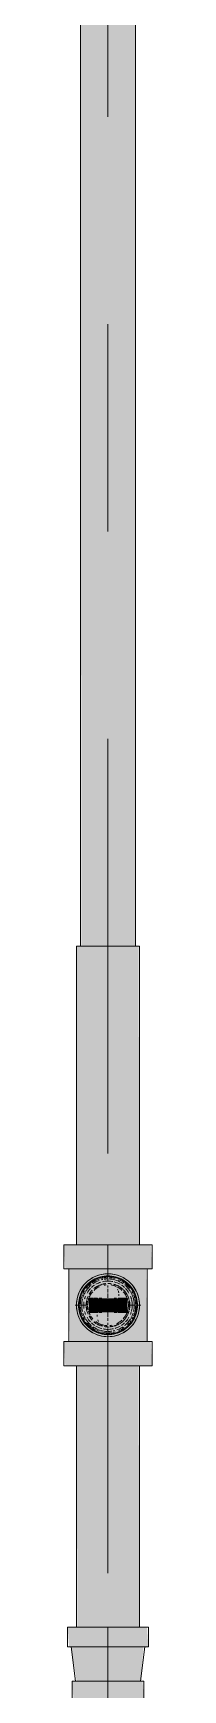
# Model space of a CAD drawing. Header units: millimetres. Extents: x -4000 to 187956, y -58990 to 162485.
# Drawn here: x 14216 to 14284, y 134156 to 135424 of the extents above; entities that cross this region are included whole.
import ezdxf

# ---------------------------------------------------------------- set-up
doc = ezdxf.new("R2010")
doc.units = ezdxf.units.MM
doc.linetypes.add('Dash 1_16_', pattern=[317.5, 158.75, -158.75])
for name, color, linetype, lineweight in [('F-SPRN', 3, 'Continuous', 9), ('P-PIPE', 3, 'Continuous', 9), ('P-PIPE-CNTR', 3, 'Continuous', 9)]:
    doc.layers.add(name, color=color, linetype=linetype, lineweight=lineweight)

# ---------------------------------------------------------------- blocks, each defined once
blk = doc.blocks.new('Sprinkler_Up - DN20-V206-0_000')
at = {"layer": 'F-SPRN', "transparency": 33554534}
for points in [[(-22.2, 0), (-3.9, 0.7), (-1.7, 2.9), (-1.2, 3.5), (-0.4, 5.6), (0.6, 4), (1.2, 3.5), (1.7, 2.9), (4.6, 0), (22.2, 0), (18, 13.1), (6.9, 21.2), (-6.9, 21.2), (-18, 13), (-20.5, 5.2)], [(0, -16.7), (4.3, -16.1), (11.8, -11.8), (16.1, -4.3), (15.3, 5.6), (11.8, 11.8), (8.3, 14.4), (0, 16.7), (-4.3, 16.1), (-11.8, 11.8), (-16.1, 4.3), (-16.1, -4.3), (-11.8, -11.8), (-8.3, -14.4)], [(0, -15.6), (7.8, -13.5), (13.5, -7.8), (15.1, -4), (14.4, 5.6), (13.5, 7.8), (7.8, 13.5), (0, 15.6), (-7.8, 13.5), (-11, 11), (-15.1, 4), (-15.1, -4), (-11, -11), (-7.8, -13.5)], [(-6.9, -21.2), (6.9, -21.2), (18, -13.1), (22.2, 0), (3.9, -0.7), (1.7, -2.9), (1.2, -3.5), (0.6, -4), (-0.6, -4), (-1.2, -3.5), (-1.7, -2.9), (-4.6, 0), (-22.2, 0), (-18, -13.1), (-12.4, -17.1)], [(-10.9, -5.5), (-10.9, 5.4), (-14.5, 5.4), (-14.5, -5.5)], [(-7.7, -5.5), (-7.7, 5.4), (-10.9, 5.4), (-10.9, -5.5)], [(0, -5.5), (0, 5.4), (-7.7, 5.4), (-7.7, -5.5)], [(0, 0), (5.7, 0), (2.9, 4.9), (-2.9, 4.9), (-5.7, 0)], [(-2.9, -4.9), (2.9, -4.9), (5.7, 0), (-5.7, 0)], [(0, 0), (4.6, 0), (0, 4.6), (-4.6, 0)], [(0, -4.6), (4.6, 0), (-4.6, 0)], [(0, -2.6), (1.3, 0), (-1.8, 0)], [(-1.3, 0), (1.8, 0), (0, 2.6)], [(7.7, -5.5), (7.7, 5.4), (0, 5.4), (0, -5.5)], [(10.9, -5.5), (10.9, 5.4), (7.7, 5.4), (7.7, -5.5)], [(14.5, -5.5), (14.5, 5.4), (10.9, 5.4), (10.9, -5.5)]]:
    blk.add_hatch(color=1, dxfattribs=at).paths.add_polyline_path(points)
at = {"layer": 'F-SPRN', "color": 1}
for p, q in [((-11.5, 5.4), (-14.5, 5.4)), ((-14.5, 5.4), (-11.3, 5.4)), ((-14.5, 5.4), (-14.5, 3.7)), ((-14.5, 3.3), (-14.5, 0)), ((-11.5, 5.4), (-11.5, 4)), ((-10.9, 1.9), (-10.9, 3.6)), ((-10.8, 5.4), (-8, 5.4)), ((-8.1, 5.4), (-10.8, 5.4)), ((-8.1, 5.4), (-8.1, 2.8)), ((-8.1, 2.5), (-8.1, 0.7)), ((-7.7, 4.8), (-7.7, 2.7)), ((-7.7, 4.8), (-7.7, 2.7)), ((-7.7, 2.1), (-7.7, 0.5)), ((-7.7, 2.1), (-7.7, 0.5)), ((-6.7, 5.4), (-4.7, 5.4)), ((-5.8, 3.8), (-5.8, 2.2)), ((-2.1, 0), (-2.1, 0)), ((-2.1, 0), (-2.1, -0.1)), ((-0.6, 2), (-0.6, 2)), ((-0.5, 2), (-0.6, 2)), ((0, 2.1), (-0.1, 2.1)), ((2.1, 0), (2.1, 0.1)), ((2.1, 0), (2.1, 0)), ((4.7, 5.4), (6.5, 5.4)), ((7.7, 5.4), (10.8, 5.4)), ((7.7, 5.2), (7.7, 2.7)), ((7.7, 5.2), (7.7, 2.7)), ((7.7, 2.3), (7.7, 0.5)), ((7.7, 2.3), (7.7, 0.5)), ((10.8, 5.4), (8.1, 5.4)), ((8.1, 5.4), (8.1, 2.8)), ((8.1, 2.5), (8.1, 0.4)), ((10.9, 5.4), (14.5, 5.4)), ((10.9, 3.6), (10.9, 0.2)), ((14.5, 5.4), (11.5, 5.4)), ((11.5, 5.4), (11.5, 4)), ((11.5, 3), (11.5, 0.2)), ((14.5, 5.4), (14.5, -5.5)), ((-14.5, -1.3), (-14.5, -3.7)), ((-11.1, -5.5), (-14.5, -5.5)), ((-14.5, -5.5), (-11.5, -5.5)), ((-10.9, -2.6), (-10.9, -1.3)), ((-10.8, -5.5), (-8.1, -5.5)), ((-7.8, -5.5), (-10.8, -5.5)), ((-8.1, -4.2), (-8.1, -5.5)), ((-7.7, -2.7), (-7.7, -4)), ((-7.7, -2.7), (-7.7, -4)), ((-7, -5.5), (-5.8, -5.5)), ((-4.8, -5.5), (-7, -5.5)), ((-5.8, -2.3), (-5.8, -3.8)), ((0, -2.1), (0.1, -2.1)), ((7, -5.5), (4.8, -5.5)), ((5.8, -2.2), (5.8, -3.8)), ((5.8, -5.5), (7, -5.5)), ((7.7, -0.5), (7.7, -2.3)), ((7.7, -0.5), (7.7, -2.3)), ((7.7, -2.7), (7.7, -5.4)), ((7.7, -2.7), (7.7, -5.4)), ((10.8, -5.5), (7.7, -5.5)), ((8.1, -0.4), (8.1, -2.5)), ((8.1, -2.8), (8.1, -5.5)), ((8.1, -5.5), (10.8, -5.5)), ((10.9, -0.2), (10.9, -3.6)), ((14.5, -5.5), (10.9, -5.5)), ((11.5, -0.2), (11.5, -3)), ((11.5, -4), (11.5, -5.5)), ((11.5, -5.5), (14.5, -5.5))]:
    blk.add_line(p, q, dxfattribs=at)
at = {"layer": 'F-SPRN', "color": 1, "flags": 128}
for points in [[(-0.6, 2), (-0.7, 2), (-0.8, 1.9), (-0.9, 1.9), (-0.9, 1.9), (-1, 1.8), (-1.1, 1.8), (-1.2, 1.7), (-1.2, 1.7), (-1.3, 1.6), (-1.4, 1.6), (-1.4, 1.5), (-1.5, 1.5), (-1.5, 1.4), (-1.6, 1.3), (-1.6, 1.3), (-1.7, 1.2), (-1.7, 1.1), (-1.8, 1.1), (-1.8, 1), (-1.9, 0.9), (-1.9, 0.8), (-1.9, 0.8), (-2, 0.7), (-2, 0.6), (-2, 0.5), (-2, 0.5), (-2, 0.4), (-2.1, 0.3), (-2.1, 0.2), (-2.1, 0.1), (-2.1, 0)], [(-0.1, 2.1), (-0.1, 2.1), (-0.2, 2.1), (-0.3, 2.1), (-0.4, 2), (-0.5, 2)], [(2.1, 0.1), (2.1, 0.2), (2.1, 0.2), (2.1, 0.3), (2, 0.4), (2, 0.5), (2, 0.6), (2, 0.7), (1.9, 0.7), (1.9, 0.8), (1.9, 0.9), (1.8, 1), (1.8, 1), (1.8, 1.1), (1.7, 1.2), (1.7, 1.2), (1.6, 1.3), (1.6, 1.4), (1.5, 1.4), (1.4, 1.5), (1.4, 1.5), (1.3, 1.6), (1.3, 1.7), (1.2, 1.7), (1.1, 1.7), (1.1, 1.8), (1, 1.8), (0.9, 1.9), (0.8, 1.9), (0.8, 1.9), (0.7, 2), (0.6, 2), (0.5, 2), (0.4, 2), (0.4, 2), (0.3, 2.1), (0.2, 2.1), (0.1, 2.1), (0, 2.1)], [(-2.1, -0.1), (-2.1, -0.2), (-2.1, -0.2), (-2.1, -0.3)], [(-2.1, -0.3), (-2, -0.4), (-2, -0.5), (-2, -0.6), (-2, -0.7), (-1.9, -0.7), (-1.9, -0.8), (-1.9, -0.9), (-1.8, -1), (-1.8, -1), (-1.8, -1.1), (-1.7, -1.2), (-1.7, -1.2), (-1.6, -1.3), (-1.6, -1.4), (-1.5, -1.4), (-1.4, -1.5), (-1.4, -1.5), (-1.3, -1.6), (-1.3, -1.7), (-1.2, -1.7), (-1.1, -1.7), (-1.1, -1.8), (-1, -1.8), (-0.9, -1.9), (-0.8, -1.9), (-0.8, -1.9), (-0.7, -2), (-0.6, -2), (-0.5, -2), (-0.4, -2), (-0.4, -2), (-0.3, -2.1), (-0.2, -2.1), (-0.1, -2.1), (0, -2.1)], [(0.1, -2.1), (0.1, -2.1), (0.2, -2.1), (0.3, -2.1), (0.4, -2), (0.5, -2), (0.6, -2), (0.6, -2), (0.7, -2), (0.8, -1.9), (0.9, -1.9), (0.9, -1.9), (1, -1.8), (1.1, -1.8), (1.2, -1.7), (1.2, -1.7), (1.3, -1.6), (1.4, -1.6), (1.4, -1.5), (1.5, -1.5), (1.5, -1.4), (1.6, -1.3), (1.6, -1.3), (1.7, -1.2), (1.7, -1.1), (1.8, -1.1), (1.8, -1), (1.9, -0.9), (1.9, -0.8), (1.9, -0.8), (2, -0.7), (2, -0.6), (2, -0.5), (2, -0.5), (2, -0.4), (2.1, -0.3), (2.1, -0.2), (2.1, -0.1), (2.1, 0)]]:
    blk.add_lwpolyline(points, dxfattribs=at)
at = {"layer": 'F-SPRN', "color": 1}
for radius, start, end in [(22.2, 360, 180), (21.9, 144, 146.6247), (21.9, 126.6942, 143.2701), (21.9, 108.2621, 125.7507), (16.7, 121.4181, 130.5751), (16.7, 121.4181, 130.5751), (15.6, 120.5262, 133.2078), (15.6, 120.5262, 133.2078), (16.7, 106.5995, 120), (16.7, 106.5995, 120), (15.6, 114.4363, 119.9813), (15.6, 114.4363, 119.9813), (21.9, 99.348, 107.901), (16.7, 96.4143, 105), (16.7, 96.4143, 105), (21.9, 90.145, 98.8503), (15.6, 95.5762, 100.6843), (15.6, 95.5762, 100.6843), (16.7, 83.0684, 90), (16.7, 83.0684, 90), (21.9, 72.5583, 89.4624), (15.6, 75.573, 80.5892), (15.6, 75.573, 80.5892), (15.6, 67.5614, 74.5481), (15.6, 67.5614, 74.5481), (16.7, 60, 75), (16.7, 60, 75), (15.6, 60.0187, 65.5637), (15.6, 60.0187, 65.5637), (21.9, 54.2493, 71.7379), (15.6, 46.7922, 60), (15.6, 46.7922, 60), (16.7, 49.4249, 58.5819), (16.7, 49.4249, 58.5819), (21.9, 36.7299, 53.3058), (21.9, 165.6773, 179.2615), (21.9, 146.6247, 164.8151), (16.7, 167.6802, 180), (16.7, 167.6802, 180), (16.7, 155.3879, 164.9693), (16.7, 155.3879, 164.9693), (15.6, 166.4265, 180), (15.6, 166.4265, 180), (15.6, 158.6068, 165), (15.6, 158.6068, 165), (16.7, 136.7213, 149.931), (16.7, 136.7213, 149.931), (15.6, 150.9409, 156.3845), (15.6, 150.9409, 156.3845), (15.6, 138.4214, 150), (15.6, 138.4214, 150), (4.63, 155.7832, 180), (4.63, 155.7832, 180), (4.63, 109.0192, 138.2703), (4.63, 109.0192, 138.2703), (2.56, 109.0192, 168.8278), (2.56, 109.0192, 168.8278), (2.04, 109.0192, 180), (4.63, 17.9592, 90), (4.63, 17.9592, 90), (3.81, 57.0577, 90), (2.56, 14.5599, 90), (2.56, 14.5599, 90), (2.04, 10.4703, 90), (3.81, 16.1605, 43.8358), (15.6, 30, 41.5786), (15.6, 30, 41.5786), (16.7, 30, 43.2787), (16.7, 30, 43.2787), (15.6, 23.6155, 29.5646), (15.6, 23.6155, 29.5646), (15.6, 15, 21.3932), (15.6, 15, 21.3932), (16.7, 15, 24.6121), (16.7, 15, 24.6121), (15.6, 360, 13.6618), (15.6, 0, 13.6618), (16.7, 360, 12.3198), (16.7, 0, 12.3198), (21.9, 15.7774, 35.2302), (21.9, 0.7385, 14.3227), (22.2, 180, 360), (21.9, 180.7385, 194.3227), (21.9, 195.1849, 213.3753), (21.9, 213.3753, 216), (16.7, 180, 192.3198), (16.7, 180, 192.3198), (16.7, 195.0307, 204.6121), (16.7, 195.0307, 204.6121), (15.6, 181.9082, 193.6618), (15.6, 181.9082, 193.6618), (15.6, 197.3339, 209.5646), (15.6, 197.3339, 209.5646), (16.7, 210.069, 223.2787), (16.7, 210.069, 223.2787), (15.6, 212.5472, 221.5786), (15.6, 212.5472, 221.5786), (16.7, 229.4249, 238.5819), (16.7, 229.4249, 238.5819), (15.6, 233.795, 240), (15.6, 233.795, 240), (4.63, 197.9592, 0), (4.63, 197.9592, 270), (3.81, 196.1605, 360), (2.56, 191.1677, 360), (2.56, 191.1677, 270), (2.04, 190.4703, 0), (4.63, 270, 360), (2.56, 270, 0), (15.6, 300, 313.2078), (15.6, 300, 313.2078), (16.7, 301.4181, 310.5751), (16.7, 301.4181, 310.5751), (15.6, 318.4214, 330), (15.6, 318.4214, 330), (16.7, 316.7213, 330), (16.7, 316.7213, 330), (15.6, 330.4354, 345), (15.6, 330.4354, 336.3845), (15.6, 339.6139, 345), (15.6, 346.3382, 360), (15.6, 346.3382, 360), (16.7, 335.3879, 345), (16.7, 335.3879, 345), (16.7, 347.6802, 360), (16.7, 347.6802, 360), (21.9, 324.7698, 344.8151), (21.9, 345.6773, 359.2615), (21.9, 216.7299, 233.3058), (21.9, 234.2493, 251.7379), (16.7, 240, 255), (16.7, 240, 255), (15.6, 240.0187, 254.5481), (15.6, 240.0187, 254.5481), (21.9, 252.5583, 269.4624), (15.6, 255, 267.64), (15.6, 255, 267.64), (16.7, 263.0684, 270), (16.7, 263.0684, 270), (21.9, 270.145, 278.8503), (15.6, 275.5762, 280.6843), (15.6, 275.5762, 280.6843), (16.7, 276.4143, 285), (16.7, 276.4143, 285), (21.9, 279.348, 287.901), (16.7, 286.5995, 300), (16.7, 286.5995, 300), (15.6, 294.4363, 299.9813), (15.6, 294.4363, 299.9813), (21.9, 288.2621, 305.7507), (21.9, 306.6942, 323.2701)]:
    blk.add_arc((0, 0), radius, start, end, dxfattribs=at)
blk = doc.blocks.new('Steel_Transition_Threaded_HoaPhat - Standard-V211-0_000')
at = {"layer": 'P-PIPE', "lineweight": 13, "transparency": 33554534}
h = blk.add_hatch(color=1, dxfattribs=at)
h.paths.add_polyline_path([(14250, 134427.6), (14255.8, 134428.4), (14261.3, 134430.6), (14265.9, 134434.2), (14269.5, 134438.8), (14271.7, 134444.3), (14272.5, 134450.1), (14271.7, 134455.9), (14269.5, 134461.3), (14265.9, 134466), (14261.3, 134469.6), (14255.8, 134471.8), (14250, 134472.6), (14244.2, 134471.8), (14238.8, 134469.6), (14232, 134463.2), (14230.5, 134461.3), (14228.3, 134455.9), (14227.5, 134450.1), (14228.3, 134444.3), (14232, 134436.9), (14234.1, 134434.2), (14238.8, 134430.6), (14244.2, 134428.4)])
h.paths.add_polyline_path([(14250, 134430), (14244.8, 134430.7), (14240, 134432.7), (14235.8, 134435.9), (14232, 134441.5), (14230.6, 134444.9), (14229.9, 134450.1), (14232, 134458.6), (14232.6, 134460.1), (14235.8, 134464.3), (14240, 134467.5), (14244.8, 134469.5), (14250, 134470.2), (14255.2, 134469.5), (14260.1, 134467.5), (14264.2, 134464.3), (14267.4, 134460.1), (14269.4, 134455.3), (14270.1, 134450.1), (14269.4, 134444.9), (14267.4, 134440), (14264.2, 134435.9), (14260.1, 134432.7), (14255.2, 134430.7)])
for points in [[(14250, 134430), (14250, 134433.7), (14241.8, 134435.9), (14235.8, 134441.9), (14233.6, 134450.1), (14235.8, 134458.3), (14241.8, 134464.3), (14250, 134466.5), (14250, 134470.2), (14244.8, 134469.5), (14240, 134467.5), (14235.8, 134464.3), (14232, 134458.6), (14230.6, 134455.3), (14229.9, 134450.1), (14232, 134441.5), (14232.6, 134440), (14235.8, 134435.9), (14240, 134432.7), (14244.8, 134430.7)], [(14250, 134431.6), (14254.8, 134432.2), (14259.3, 134434.1), (14263.1, 134437), (14266, 134440.8), (14267.9, 134445.3), (14268.5, 134450.1), (14267.5, 134455.7), (14266, 134459.3), (14263.1, 134463.2), (14259.3, 134466.1), (14254.8, 134468), (14250, 134468.6), (14245.2, 134468), (14240.8, 134466.1), (14236.9, 134463.2), (14232.5, 134455.7), (14232, 134453.7), (14232, 134446.5), (14232.1, 134445.3), (14234, 134440.8), (14236.9, 134437), (14240.8, 134434.1), (14245.2, 134432.2)], [(14250, 134430), (14255.2, 134430.7), (14260.1, 134432.7), (14264.2, 134435.9), (14267.4, 134440), (14269.4, 134444.9), (14270.1, 134450.1), (14269.2, 134455.7), (14267.4, 134460.1), (14264.2, 134464.3), (14260.1, 134467.5), (14255.2, 134469.5), (14250, 134470.2), (14250, 134466.5), (14258.2, 134464.3), (14264.2, 134458.3), (14266.4, 134450.1), (14264.2, 134441.9), (14258.2, 134435.9), (14250, 134433.7)]]:
    blk.add_hatch(color=1, dxfattribs=at).paths.add_polyline_path(points)
at = {"layer": 'P-PIPE', "color": 20, "lineweight": 13}
for radius, start, end in [(22.5, 90, 270), (22.5, 135, 150), (20.1, 135, 148.1553), (18.5, 136.4297, 150), (18.5, 136.4297, 150), (22.5, 120, 135), (20.1, 128.8856, 135), (18.5, 123.4976, 133.2041), (18.5, 123.4976, 133.2041), (20.1, 120, 125.0043), (22.5, 105, 120), (16.4, 121.0738, 128.0319), (20.1, 109.6859, 120), (18.5, 106.819, 120), (18.5, 106.819, 120), (16.4, 115.1607, 120), (16.4, 107.4657, 111.9681), (22.5, 90, 105), (20.1, 100.9975, 105), (18.5, 91.4353, 103.2046), (18.5, 91.4353, 103.2046), (16.4, 96.2132, 104.6042), (20.1, 90.5246, 98.5089), (22.5, 75, 90), (22.5, 270, 90), (18.5, 78.0986, 90), (18.5, 78.0986, 90), (20.1, 75.0607, 87.9279), (18.5, 60, 75), (18.5, 60, 75), (16.4, 66.9681, 72.9388), (20.1, 60, 75), (22.5, 60, 75), (16.4, 50.4733, 56.6389), (20.1, 54.9957, 60), (18.5, 46.7959, 56.5024), (18.5, 46.7959, 56.5024), (22.5, 45, 60), (20.1, 45, 51.1144), (18.5, 30, 43.5703), (18.5, 30, 43.5703), (20.1, 31.8447, 45), (22.5, 30, 45), (22.5, 165, 180), (22.5, 180, 195), (22.5, 150, 165), (20.1, 166.0499, 180), (20.1, 180, 193.9501), (20.1, 154.6137, 162.7449), (18.5, 172.0754, 187.9246), (18.5, 172.0754, 180), (18.5, 180, 187.9246), (20.1, 150, 154.5924), (18.5, 157.6232, 165), (18.5, 162.1287, 165), (18.5, 157.6232, 162.1287), (16.4, 168.5467, 178.9063), (16.4, 143.5463, 150), (16.4, 30, 38.0319), (16.4, 353.5463, 8.0319), (18.5, 17.8713, 22.3768), (18.5, 15, 22.3768), (20.1, 17.2551, 30), (18.5, 15, 17.8713), (18.5, 346.5939, 13.4061), (18.5, 0, 13.4061), (18.5, 346.5939, 0), (20.1, 15, 16.3614), (22.5, 15, 30), (20.1, 0, 13.9501), (20.1, 346.0499, 0), (22.5, 14.5333, 15), (22.5, 345, 0), (22.5, 0, 14.5333), (22.5, 195, 210), (22.5, 210, 225), (20.1, 197.2551, 205.3863), (20.1, 205.4076, 210), (18.5, 195, 202.3768), (18.5, 195, 202.3768), (20.1, 211.8447, 225), (16.4, 184.8393, 191.4533), (18.5, 210, 223.5703), (18.5, 210, 223.5703), (16.4, 210.6635, 216.4537), (18.5, 226.7959, 236.5024), (18.5, 226.7959, 236.5024), (16.4, 230.4733, 236.6389), (18.5, 303.4976, 313.2041), (18.5, 303.4976, 313.2041), (18.5, 316.4297, 330), (18.5, 316.4297, 330), (20.1, 315, 328.1553), (16.4, 338.0319, 342.8691), (22.5, 315, 330), (18.5, 337.6232, 345), (18.5, 337.6232, 345), (20.1, 330, 342.7449), (22.5, 330, 345), (22.5, 225, 240), (20.1, 225, 231.1144), (20.1, 234.9957, 240), (22.5, 240, 255), (20.1, 240, 255), (18.5, 240, 255), (18.5, 240, 255), (16.4, 240, 246.5955), (22.5, 255, 270), (16.4, 250.3629, 255), (20.1, 255.0607, 267.9279), (18.5, 258.0986, 270), (18.5, 258.0986, 270), (16.4, 264.1652, 268.506), (22.5, 270, 285), (20.1, 270.5246, 278.5089), (18.5, 271.4353, 283.2046), (18.5, 271.4353, 283.2046), (16.4, 276.2132, 283.9063), (20.1, 280.9975, 285), (16.4, 287.4657, 291.9681), (18.5, 286.819, 300), (18.5, 286.819, 300), (22.5, 285, 300), (16.4, 293.4045, 300), (20.1, 289.6859, 300), (20.1, 300, 305.0043), (22.5, 300, 315), (20.1, 308.8856, 315)]:
    blk.add_arc((14250, 134450.1), radius, start, end, dxfattribs=at)

msp = doc.modelspace()

# ---------------------------------------------------------------- hatches: boundary and pattern name
at = {"layer": 'P-PIPE', "lineweight": 5, "transparency": 33554534}
for points in [[(14250, 134725.1), (14250, 136406.5), (14228.9, 136406.5), (14229.6, 134725.1), (14244.5, 134725.1)], [(14250, 134725.1), (14271.1, 134725.1), (14270.4, 136406.5), (14250, 136406.5), (14250, 135076.2)]]:
    msp.add_hatch(color=1, dxfattribs=at).paths.add_polyline_path(points)
at = {"layer": 'P-PIPE', "transparency": 33554534}
for points in [[(14226.7, 134496.4), (14250, 134496.4), (14250, 134725.1), (14225.9, 134725.1), (14225.9, 134496.4)], [(14267.1, 134496.4), (14274.1, 134496.4), (14273.3, 134725.1), (14250, 134725.1), (14250, 134496.4), (14262.1, 134496.4)], [(14226.1, 134478), (14250, 134478), (14250, 134496.4), (14216.2, 134496.4), (14217.4, 134478), (14220.7, 134478)], [(14283.8, 134478), (14282.6, 134496.4), (14250, 134496.4), (14250, 134478), (14282.6, 134478)], [(14238.6, 134422.3), (14250, 134422.3), (14250, 134428.9), (14242.6, 134430.3), (14236.3, 134434), (14231.7, 134439.4), (14229.2, 134446.3), (14229.2, 134453.9), (14232, 134461), (14236.3, 134466.2), (14242.6, 134469.9), (14250, 134471.2), (14250, 134478), (14220, 134478), (14221, 134422.3), (14235, 134422.3)], [(14276, 134422.3), (14280, 134422.3), (14279, 134478), (14250, 134478), (14250, 134471.2), (14257.5, 134469.9), (14263.7, 134466.2), (14268.3, 134460.8), (14270.8, 134453.9), (14270.8, 134446.3), (14268.3, 134439.4), (14263.7, 134434), (14257.5, 134430.3), (14250, 134428.9), (14250, 134422.3), (14271.2, 134422.3)], [(14250, 134426), (14256.2, 134426.8), (14262.1, 134429.2), (14267.1, 134433), (14270.9, 134438), (14273.3, 134443.8), (14274.1, 134450.1), (14273.3, 134456.3), (14270.9, 134462.1), (14267.1, 134467.1), (14262.1, 134471), (14256.2, 134473.4), (14250, 134474.2), (14243.8, 134473.4), (14237.9, 134471), (14232, 134465.9), (14229.1, 134462.1), (14226.7, 134456.3), (14225.9, 134450.1), (14226.7, 134443.8), (14229.1, 134438), (14233, 134433), (14237.9, 134429.2), (14243.8, 134426.8)], [(14241.7, 134435.6), (14242.8, 134437.6), (14241.7, 134441.7), (14242.8, 134445.9), (14245.8, 134449), (14257.2, 134454.3), (14258.4, 134458.4), (14257.2, 134462.6), (14255.9, 134464.3), (14250, 134466.8), (14241.7, 134464.6), (14235.5, 134458.4), (14233.3, 134450.1), (14235.5, 134441.7), (14238.2, 134438.3)], [(14250, 134433.4), (14258.4, 134435.6), (14261.8, 134438.3), (14266.1, 134445.8), (14266.1, 134454.4), (14261.8, 134461.9), (14258.4, 134464.6), (14250, 134466.8), (14245.7, 134466.2), (14238.2, 134461.9), (14233.9, 134454.4), (14233.9, 134445.8), (14238.2, 134438.3), (14241.7, 134435.6)], [(14250, 134403.8), (14250, 134422.3), (14216.2, 134422.3), (14217.4, 134403.8), (14241.3, 134403.8)], [(14250, 134403.8), (14283.8, 134403.8), (14282.6, 134422.3), (14250, 134422.3), (14250, 134419.2)], [(14243.8, 134203.5), (14250, 134203.5), (14250, 134403.8), (14225.9, 134403.8), (14226.7, 134203.5), (14237.9, 134203.5)], [(14250, 134203.5), (14274.1, 134203.5), (14273.3, 134403.8), (14250, 134403.8), (14250, 134346.2)], [(14250, 134188.6), (14280.8, 134188.6), (14279.8, 134203.5), (14219.2, 134203.5), (14220.3, 134188.6), (14242, 134188.6)], [(14250, 134162.2), (14274.8, 134162.2), (14277.1, 134188.6), (14221.9, 134188.6), (14226.1, 134162.2), (14243.6, 134162.2)], [(14277.4, 134148.9), (14276.4, 134162.2), (14222.7, 134162.2), (14223.6, 134148.9), (14276.4, 134148.9)]]:
    msp.add_hatch(color=1, dxfattribs=at).paths.add_polyline_path(points)

# ---------------------------------------------------------------- linework, layer by layer
at = {"layer": 'P-PIPE', "color": 20, "lineweight": 13}
for p, q in [((14228.9, 136406.5), (14228.9, 134725.1)), ((14271.1, 134725.1), (14271.1, 136406.5)), ((14225.9, 134725.1), (14225.9, 134496.4)), ((14274.1, 134725.1), (14225.9, 134725.1)), ((14274.1, 134496.4), (14274.1, 134725.1)), ((14216.2, 134496.4), (14216.2, 134478)), ((14217.4, 134496.4), (14216.2, 134496.4)), ((14250, 134496.4), (14216.2, 134496.4)), ((14220.7, 134496.4), (14217.4, 134496.4)), ((14225.8, 134496.4), (14220.7, 134496.4)), ((14225.9, 134496.4), (14232.9, 134496.4)), ((14232.9, 134496.4), (14226.6, 134496.4)), ((14250, 134496.4), (14233.1, 134496.4)), ((14233.1, 134496.4), (14266.9, 134496.4)), ((14266.9, 134496.4), (14250, 134496.4)), ((14283.8, 134496.4), (14250, 134496.4)), ((14273.4, 134496.4), (14267.1, 134496.4)), ((14267.1, 134496.4), (14274.1, 134496.4)), ((14279.3, 134496.4), (14274.2, 134496.4)), ((14282.6, 134496.4), (14279.3, 134496.4)), ((14283.8, 134496.4), (14282.6, 134496.4)), ((14283.8, 134478), (14283.8, 134496.4)), ((14216.2, 134478), (14217.4, 134478)), ((14216.2, 134478), (14250, 134478)), ((14217.4, 134478), (14219.8, 134478)), ((14220, 134478), (14220, 134422.3)), ((14231.7, 134478), (14220, 134478)), ((14221, 134478), (14220, 134478)), ((14221, 134478), (14231.8, 134478)), ((14224, 134478), (14221, 134478)), ((14228.8, 134478), (14224, 134478)), ((14231.8, 134478), (14228.8, 134478)), ((14231.9, 134478), (14241.3, 134478)), ((14241.2, 134478), (14233, 134478)), ((14235, 134478), (14233, 134478)), ((14241.2, 134478), (14235, 134478)), ((14242.2, 134478), (14250, 134478)), ((14250, 134478), (14242.2, 134478)), ((14250, 134478), (14242.2, 134478)), ((14250, 134478), (14257.8, 134478)), ((14250, 134478), (14283.8, 134478)), ((14257.8, 134478), (14250, 134478)), ((14257.8, 134478), (14250, 134478)), ((14258.7, 134478), (14279, 134478)), ((14280, 134478), (14258.8, 134478)), ((14265, 134478), (14258.8, 134478)), ((14271.2, 134478), (14265, 134478)), ((14276, 134478), (14271.2, 134478)), ((14279, 134478), (14276, 134478)), ((14280, 134478), (14279, 134478)), ((14280, 134422.3), (14280, 134478)), ((14280.2, 134478), (14282.6, 134478)), ((14282.6, 134478), (14283.8, 134478)), ((14216.2, 134422.3), (14216.2, 134403.8)), ((14217.4, 134422.3), (14216.2, 134422.3)), ((14250, 134422.3), (14216.2, 134422.3)), ((14219.8, 134422.3), (14217.4, 134422.3)), ((14220, 134422.3), (14231.7, 134422.3)), ((14220, 134422.3), (14221, 134422.3)), ((14231.8, 134422.3), (14221, 134422.3)), ((14221, 134422.3), (14224, 134422.3)), ((14224, 134422.3), (14228.8, 134422.3)), ((14228.8, 134422.3), (14231.8, 134422.3)), ((14241.3, 134422.3), (14231.9, 134422.3)), ((14233, 134422.3), (14241.2, 134422.3)), ((14233, 134422.3), (14235, 134422.3)), ((14235, 134422.3), (14241.2, 134422.3)), ((14250, 134422.3), (14242.2, 134422.3)), ((14242.2, 134422.3), (14250, 134422.3)), ((14242.2, 134422.3), (14250, 134422.3)), ((14257.8, 134422.3), (14250, 134422.3)), ((14283.8, 134422.3), (14250, 134422.3)), ((14250, 134422.3), (14257.8, 134422.3)), ((14250, 134422.3), (14257.8, 134422.3)), ((14279, 134422.3), (14258.7, 134422.3)), ((14258.8, 134422.3), (14280, 134422.3)), ((14258.8, 134422.3), (14265, 134422.3)), ((14265, 134422.3), (14271.2, 134422.3)), ((14271.2, 134422.3), (14276, 134422.3)), ((14276, 134422.3), (14279, 134422.3)), ((14279, 134422.3), (14280, 134422.3)), ((14282.6, 134422.3), (14280.2, 134422.3)), ((14283.8, 134422.3), (14282.6, 134422.3)), ((14283.8, 134403.8), (14283.8, 134422.3)), ((14216.2, 134403.8), (14217.4, 134403.8)), ((14216.2, 134403.8), (14250, 134403.8)), ((14217.4, 134403.8), (14220.7, 134403.8)), ((14220.7, 134403.8), (14225.8, 134403.8)), ((14225.9, 134403.8), (14225.9, 134203.5)), ((14232.9, 134403.8), (14225.9, 134403.8)), ((14226.6, 134403.8), (14232.9, 134403.8)), ((14233.1, 134403.8), (14250, 134403.8)), ((14266.9, 134403.8), (14233.1, 134403.8)), ((14250, 134403.8), (14266.9, 134403.8)), ((14250, 134403.8), (14283.8, 134403.8)), ((14267.1, 134403.8), (14273.4, 134403.8)), ((14274.1, 134403.8), (14267.1, 134403.8)), ((14274.1, 134203.5), (14274.1, 134403.8)), ((14274.2, 134403.8), (14279.3, 134403.8)), ((14279.3, 134403.8), (14282.6, 134403.8)), ((14282.6, 134403.8), (14283.8, 134403.8)), ((14219.2, 134203.5), (14219.2, 134188.6)), ((14280.8, 134203.5), (14219.2, 134203.5)), ((14220.3, 134203.5), (14219.2, 134203.5)), ((14223.3, 134203.5), (14220.3, 134203.5)), ((14225.7, 134203.5), (14223.3, 134203.5)), ((14225.9, 134203.5), (14228, 134203.5)), ((14228.2, 134203.5), (14226.5, 134203.5)), ((14271, 134203.5), (14229, 134203.5)), ((14229.1, 134203.5), (14270.9, 134203.5)), ((14273.5, 134203.5), (14271.8, 134203.5)), ((14272, 134203.5), (14274.1, 134203.5)), ((14276.7, 134203.5), (14274.3, 134203.5)), ((14279.8, 134203.5), (14276.7, 134203.5)), ((14280.8, 134203.5), (14279.8, 134203.5)), ((14280.8, 134188.6), (14280.8, 134203.5)), ((14219.2, 134188.6), (14220.3, 134188.6)), ((14219.2, 134188.6), (14280.8, 134188.6)), ((14220.3, 134188.6), (14221.7, 134188.6)), ((14221.9, 134188.6), (14225.2, 134162.2)), ((14223.3, 134188.6), (14242, 134188.6)), ((14242.7, 134188.6), (14257.3, 134188.6)), ((14258, 134188.6), (14276.7, 134188.6)), ((14274.8, 134162.2), (14278.1, 134188.6)), ((14278.3, 134188.6), (14279.8, 134188.6)), ((14279.8, 134188.6), (14280.8, 134188.6)), ((14222.7, 134162.2), (14222.7, 134148.9)), ((14277.4, 134162.2), (14222.7, 134162.2)), ((14223.6, 134162.2), (14222.7, 134162.2)), ((14225, 134162.2), (14223.6, 134162.2)), ((14242.9, 134162.2), (14226.3, 134162.2)), ((14256.4, 134162.2), (14243.6, 134162.2)), ((14273.7, 134162.2), (14257.1, 134162.2)), ((14276.4, 134162.2), (14275, 134162.2)), ((14277.4, 134162.2), (14276.4, 134162.2)), ((14277.4, 134148.9), (14277.4, 134162.2))]:
    msp.add_line(p, q, dxfattribs=at)
for radius, start, end in [(24.1, 90, 270), (24.1, 150, 165), (24.1, 135, 150), (24.1, 120, 135), (21.1, 137.2293, 141.8404), (21.1, 128.0211, 135), (21.1, 108.8679, 125.8689), (24.1, 105, 120), (24.1, 90, 105), (21.1, 99.731, 105), (21.1, 90, 98.0211), (24.1, 75, 90), (24.1, 270, 90), (21.1, 75, 87.7707), (24.1, 60, 75), (21.1, 62.2293, 68.0211), (21.1, 54.1311, 60), (24.1, 45, 60), (21.1, 38.1596, 51.9789), (24.1, 30, 45), (24.1, 15, 30), (24.1, 165, 180), (24.1, 180, 195), (21.1, 165.7378, 177.9758), (21.1, 158.0211, 165), (21.1, 151.0876, 154.6013), (21.1, 148.6996, 150), (21.1, 25.3987, 30), (21.1, 15.495, 21.9789), (21.1, 15, 15.495), (21.1, 345.7378, 357.9758), (21.1, 2.0242, 12.7707), (24.1, 0, 15), (24.1, 345, 0), (24.1, 195, 210), (21.1, 183.5565, 194.2622), (24.1, 210, 225), (21.1, 195, 203.0211), (21.1, 205.3987, 210), (21.1, 210, 211.3004), (21.1, 219.3488, 233.0211), (21.1, 315, 320.0725), (21.1, 321.9789, 326.1637), (24.1, 315, 330), (21.1, 330, 334.6013), (21.1, 336.9789, 345), (24.1, 330, 345), (24.1, 225, 240), (21.1, 234.4236, 245.5764), (24.1, 240, 255), (21.1, 246.9789, 251.1321), (24.1, 255, 270), (21.1, 255, 270), (21.1, 270, 276.9789), (24.1, 270, 285), (21.1, 279.731, 285), (24.1, 285, 300), (21.1, 291.9789, 305.8689), (24.1, 300, 315)]:
    msp.add_arc((14250, 134450.1), radius, start, end, dxfattribs=at)
at = {"layer": 'P-PIPE', "color": 1}
for centre, radius, start, end in [((14250, 134458.4), 8.35, 69.0027, 79.2369), ((14250, 134458.4), 8.35, 20.1285, 29.0413), ((14250, 134450.1), 16.7, 46.0317, 57.203), ((14250, 134450.1), 16.7, 39.3092, 45.2846), ((14250, 134450.1), 16.7, 170.1108, 177.203), ((14250, 134450.1), 16.7, 182.797, 189.8892), ((14250, 134450.1), 16.7, 157.579, 164.2722), ((14250, 134441.7), 8.35, 115.6806, 125.5287), ((14250, 134441.7), 8.35, 100.6842, 114.0387), ((14250, 134441.7), 8.35, 90, 100.6842), ((14250, 134458.4), 8.35, 270, 280.6842), ((14250, 134458.4), 8.35, 316.3183, 330), ((14250, 134458.4), 8.35, 8.0385, 17.9918), ((14250, 134458.4), 8.35, 352.2824, 1.6717), ((14250, 134450.1), 16.7, 32.3031, 39.2955), ((14250, 134450.1), 16.7, 23.4069, 31.0974), ((14250, 134450.1), 16.7, 16.9375, 22.421), ((14250, 134450.1), 16.7, 4.3093, 9.8892), ((14250, 134450.1), 16.7, 190.2154, 195.2487), ((14250, 134450.1), 16.7, 231.8726, 237.203), ((14250, 134441.7), 8.35, 172.0327, 181.5407), ((14250, 134441.7), 8.35, 199.9004, 209.0413), ((14250, 134441.7), 8.35, 131.0366, 150), ((14250, 134450.1), 16.7, 308.1274, 313.9683), ((14250, 134450.1), 16.7, 314.7154, 320.6908), ((14250, 134450.1), 16.7, 328.9026, 336.686), ((14250, 134450.1), 16.7, 337.2636, 343.0625), ((14250, 134441.7), 8.35, 226.6998, 237.8461), ((14250, 134441.7), 8.35, 249.0027, 259.2369), ((14250, 134450.1), 16.7, 264.6626, 273.5288)]:
    msp.add_arc(centre, radius, start, end, dxfattribs=at)
at = {"layer": 'P-PIPE-CNTR', "color": 1, "linetype": 'Dash 1_16_'}
for p, q in [((14250, 134725.1), (14250, 136406.5)), ((14250, 134725.1), (14250, 136406.5)), ((14250, 134725.1), (14250, 134496.4)), ((14250, 134725.1), (14250, 134496.4)), ((14250, 134472.6), (14250, 134475.1)), ((14250, 134471.2), (14250, 134472.6)), ((14250, 134468.6), (14250, 134470.2)), ((14250, 134463.6), (14250, 134465.2)), ((14250, 134459.8), (14250, 134462.6)), ((14225, 134450.1), (14227.5, 134450.1)), ((14227.8, 134450.1), (14231.5, 134450.1)), ((14232, 134450.1), (14233.3, 134450.1)), ((14236.9, 134450.1), (14240.4, 134450.1)), ((14240.4, 134450.1), (14242.3, 134450.1)), ((14245.4, 134450.1), (14247.6, 134450.1)), ((14248.7, 134450.1), (14250, 134450.1)), ((14250, 134455.7), (14250, 134459.1)), ((14250, 134452.6), (14250, 134454.3)), ((14250, 134450.1), (14250, 134452.1)), ((14250, 134448), (14250, 134450.1)), ((14250, 134450.1), (14251.3, 134450.1)), ((14251.8, 134450.1), (14254.6, 134450.1)), ((14255.7, 134450.1), (14263.5, 134450.1)), ((14266.4, 134450.1), (14268.5, 134450.1)), ((14268.5, 134450.1), (14272.2, 134450.1)), ((14272.5, 134450.1), (14275, 134450.1)), ((14250, 134445.9), (14250, 134447.5)), ((14250, 134441.1), (14250, 134444.6)), ((14250, 134438.1), (14250, 134440.4)), ((14250, 134435), (14250, 134436.5)), ((14250, 134432.2), (14250, 134433.4)), ((14250, 134430), (14250, 134431.6)), ((14250, 134427.6), (14250, 134428.9)), ((14250, 134425.1), (14250, 134427.6)), ((14250, 134403.8), (14250, 134203.5)), ((14250, 134403.8), (14250, 134203.5))]:
    msp.add_line(p, q, dxfattribs=at)
at = {"layer": 'P-PIPE-CNTR', "color": 20, "lineweight": 13}
for p, q in [((14250, 134474.2), (14250, 134496.4)), ((14250, 134471.2), (14250, 134472.6)), ((14250, 134468.6), (14250, 134470.2)), ((14250, 134463.6), (14250, 134465.2)), ((14250, 134459.8), (14250, 134462.6)), ((14250, 134455.7), (14250, 134459.1)), ((14250, 134452.6), (14250, 134454.3)), ((14250, 134450.1), (14250, 134452.1)), ((14250, 134448), (14250, 134450.1)), ((14250, 134446.1), (14250, 134447.5)), ((14250, 134441.1), (14250, 134444.6)), ((14250, 134438.1), (14250, 134440.1)), ((14250, 134435.3), (14250, 134436.5)), ((14250, 134430), (14250, 134431.6)), ((14250, 134427.6), (14250, 134428.9)), ((14250, 134426), (14250, 134427.6)), ((14250, 134403.8), (14250, 134426)), ((14250, 134203.5), (14250, 134148.9))]:
    msp.add_line(p, q, dxfattribs=at)

# ---------------------------------------------------------------- block references
at = {"layer": 'F-SPRN', "color": 1}
msp.add_blockref('Sprinkler_Up - DN20-V206-0_000', (14250, 134450.1), dxfattribs=at)
at = {"layer": 'P-PIPE', "color": 20, "lineweight": 13}
msp.add_blockref('Steel_Transition_Threaded_HoaPhat - Standard-V211-0_000', (0, 0), dxfattribs=at)

doc.saveas('drawing.dxf')
